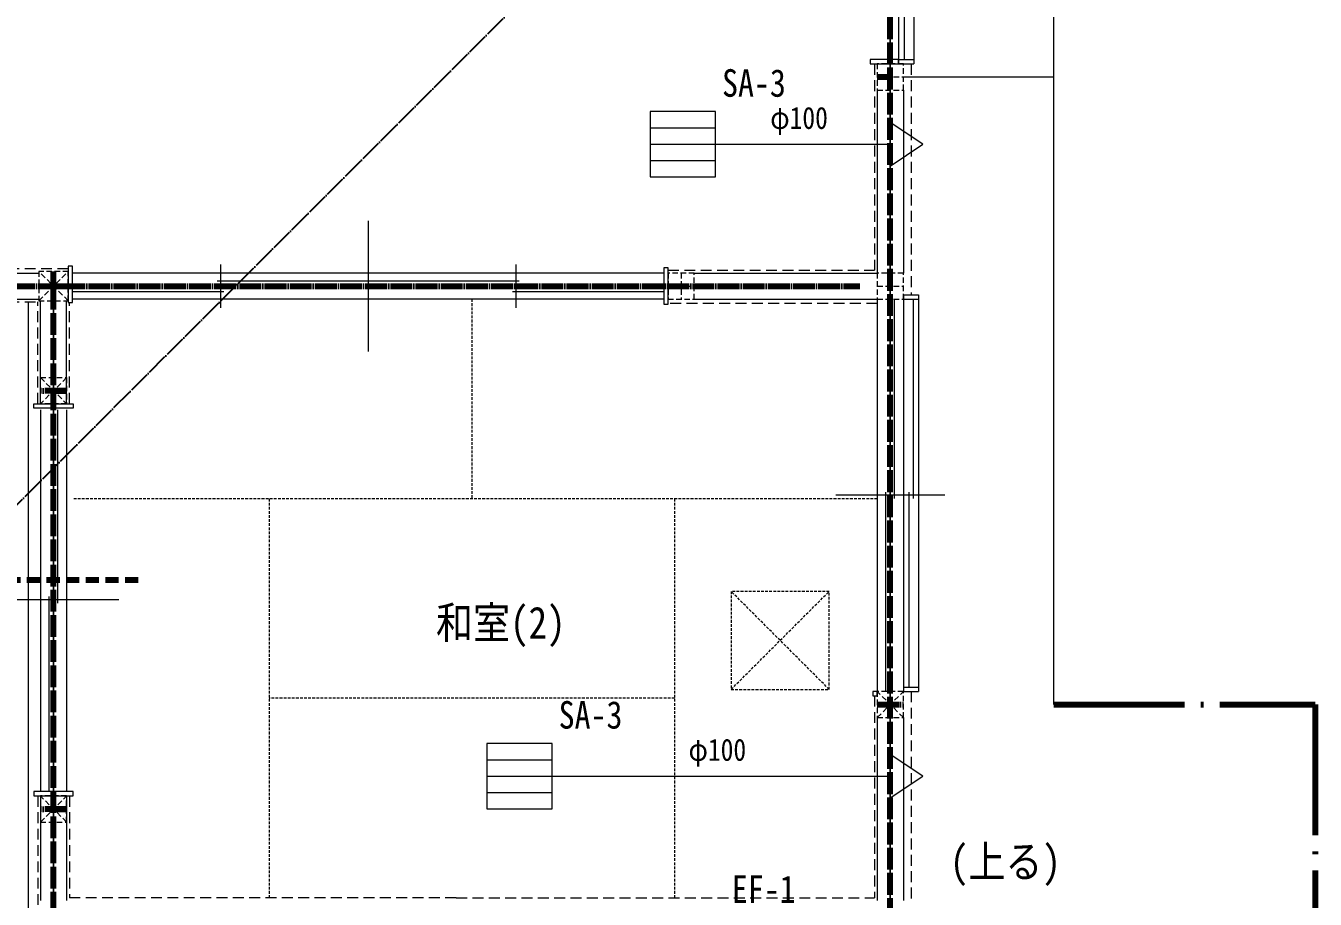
# Model space of a CAD drawing. Units: millimetres at full size. Extents: x -21029 to 20237, y -14043 to 14043.
# Drawn here: x 5234 to 11152, y 535 to 4544 of the extents above; entities that cross this region are included whole.
import ezdxf
from ezdxf.enums import TextEntityAlignment as Align

# ---------------------------------------------------------------- set-up
doc = ezdxf.new("R2010")
doc.units = ezdxf.units.MM
doc.header["$LTSCALE"] = 50
for name, pattern in [('DASHED1', [1.8, 1.2, -0.6]), ('DASHED_DOTTED', [9.25, 6, -1.5, 0.25, -1.5]), ('LONG_DASHED_DOTTED', [15.25, 12, -1.5, 0.25, -1.5]), ('USER1', [2.31, 2, -0.15, 0.01, -0.15]), ('USER12', [0.75, 0.5, -0.25]), ('USER13', [0.375, 0.25, -0.125]), ('USER14', [1.5, 1, -0.5])]:
    doc.linetypes.add(name, pattern=pattern)
for name, color, linetype, lineweight in [('0-2_KIJUN', 1, 'USER1', 80), ('0-3_KABE', 7, 'Continuous', 18), ('0-C_TATEGU', 100, 'Continuous', 18), ('0-D_ZATU', 132, 'Continuous', 18), ('0-E_MOJI', 7, 'Continuous', 15), ('1-7_画層2', 7, 'DASHED_DOTTED', 80), ('1-8_LINE', 1, 'LONG_DASHED_DOTTED', 80), ('1-9_HASIRA', 7, 'USER12', 18), ('1-C_SIAGE', 7, 'USER14', 18), ('1-D_CONCRETE', 7, 'Continuous', 18), ('2-2_給気口', 3, 'Continuous', 20), ('2-3_ダクト・フード', 3, 'Continuous', 20), ('2-4_換気経路', 1, 'DASHED1', 80), ('2-5_記号・文字', 3, 'Continuous', 80)]:
    doc.layers.add(name, color=color, linetype=linetype, lineweight=lineweight)
doc.styles.add('ＭＳ ゴシック', font='')
doc.styles.get('ＭＳ ゴシック').set_extended_font_data('MS Gothic')

msp = doc.modelspace()

# ---------------------------------------------------------------- linework, layer by layer
at = {"layer": '0-2_KIJUN'}
for p, q in [((9201.98, -3371.15), (9201.98, 7328.85)), ((9141.98, 4308.85), (9201.98, 4308.85)), ((9141.98, 4308.85), (9201.98, 4308.85)), ((5361.98, 468.85), (5361.98, 3416.35)), ((901.98, 3348.85), (9061.98, 3348.85)), ((5294.48, 3348.85), (5429.48, 3348.85)), ((9141.98, 1428.85), (9261.98, 1428.85))]:
    msp.add_line(p, q, dxfattribs=at)
for points in [[(5361.98, 2868.85), (5421.98, 2868.85), (5301.98, 2868.85)], [(5361.98, 948.85), (5421.98, 948.85), (5301.98, 948.85)]]:
    msp.add_lwpolyline(points, dxfattribs=at)
at = {"layer": '0-3_KABE'}
for p, q in [((9141.98, 4248.85), (9141.98, 3408.85)), ((9261.98, 4248.85), (9261.98, 3408.85)), ((5189.48, 3408.85), (5294.48, 3408.85)), ((8301.98, 3408.85), (9141.98, 3408.85)), ((5189.48, 3288.85), (5294.48, 3288.85)), ((5301.98, 2808.85), (5301.98, 3281.35)), ((5421.98, 2808.85), (5421.98, 3281.35)), ((8301.98, 3288.85), (9141.98, 3288.85)), ((9141.98, 1368.85), (9141.98, 528.85)), ((9261.98, 1368.85), (9261.98, 528.85)), ((5301.98, 1008.85), (5301.98, 528.85)), ((5421.98, 1008.85), (5421.98, 528.85))]:
    msp.add_line(p, q, dxfattribs=at)
at = {"layer": '0-C_TATEGU'}
for p, q in [((9239.98, 6168.85), (9239.98, 4368.85)), ((9309.98, 6168.85), (9309.98, 4368.85)), ((9264.98, 5263.85), (9264.98, 4388.85)), ((9239.98, 4388.85), (9309.98, 4388.85)), ((9239.98, 4368.85), (9309.98, 4368.85)), ((6805.73, 3648.85), (6805.73, 3048.85)), ((6127.61, 3448.85), (6127.61, 3248.85)), ((7483.86, 3448.85), (7483.86, 3248.85)), ((6112.61, 3373.85), (7498.86, 3373.85)), ((5449.48, 3323.85), (6142.61, 3323.85)), ((7468.86, 3323.85), (8161.98, 3323.85)), ((9221.98, 2373.85), (9221.98, 3288.85)), ((9261.98, 3308.85), (9261.98, 1488.85)), ((9261.98, 3308.85), (9331.98, 3308.85)), ((9261.98, 3288.85), (9331.98, 3288.85)), ((9306.98, 3288.85), (9306.98, 2373.85)), ((9331.98, 3308.85), (9331.98, 1488.85)), ((5381.98, 1893.85), (5381.98, 2781.35)), ((9451.98, 2388.85), (8951.98, 2388.85)), ((9181.98, 1488.85), (9181.98, 2403.85)), ((9286.98, 2403.85), (9286.98, 1508.85)), ((5661.98, 1908.85), (5061.98, 1908.85)), ((5341.98, 1028.85), (5341.98, 1923.85)), ((9261.98, 1508.85), (9331.98, 1508.85)), ((9261.98, 1488.85), (9331.98, 1488.85))]:
    msp.add_line(p, q, dxfattribs=at)
at = {"layer": '0-D_ZATU'}
for p, q in [((8161.98, 3408.85), (5449.48, 3408.85)), ((5246.98, -3296.15), (5246.98, 3276.35)), ((8161.98, 3288.85), (5449.48, 3288.85)), ((9141.98, 3288.85), (9141.98, 1488.85)), ((5301.98, 2781.35), (5301.98, 1028.85)), ((5421.98, 2781.35), (5421.98, 1028.85))]:
    msp.add_line(p, q, dxfattribs=at)
at = {"layer": '0-D_ZATU', "linetype": 'USER13'}
for p, q in [((7281.98, 3288.85), (7281.98, 2373.02)), ((9141.98, 2373.02), (5449.48, 2373.02)), ((6351.98, 2373.02), (6351.98, 541.35)), ((8211.98, 2373.02), (8211.98, 541.35)), ((8471.48, 1497.87), (8921.48, 1947.87)), ((8921.48, 1497.87), (8471.48, 1947.87)), ((8211.98, 1457.19), (6351.98, 1457.19))]:
    msp.add_line(p, q, dxfattribs=at)
at = {"layer": '0-D_ZATU'}
for points in [[(9109.98, 4368.85), (9239.98, 4368.85), (9239.98, 4388.85), (9109.98, 4388.85)], [(5429.48, 3273.85), (5449.48, 3273.85), (5449.48, 3440.85), (5429.48, 3440.85)], [(8161.98, 3266.35), (8181.98, 3266.35), (8181.98, 3433.35), (8161.98, 3433.35)], [(5451.98, 2808.85), (5451.98, 2788.85), (5271.98, 2788.85), (5271.98, 2808.85)], [(9121.98, 1468.85), (9141.98, 1468.85), (9141.98, 1488.85), (9121.98, 1488.85)], [(5451.98, 1008.85), (5451.98, 1028.85), (5271.98, 1028.85), (5271.98, 1008.85)]]:
    msp.add_lwpolyline(points, close=True, dxfattribs=at)
at = {"layer": '0-D_ZATU', "linetype": 'USER13'}
msp.add_lwpolyline([(8471.48, 1497.87), (8921.48, 1497.87), (8921.48, 1947.87), (8471.48, 1947.87)], close=True, dxfattribs=at)
at = {"layer": '1-7_画層2', "color": 2, "linetype": 'USER1', "lineweight": 25}
msp.add_line((10036.98, 7188.85), (4276.98, 1428.85), dxfattribs=at)
at = {"layer": '1-8_LINE'}
for p, q in [((9951.98, 1428.85), (11151.98, 1428.85)), ((11151.98, 1428.85), (11151.98, -7610.27))]:
    msp.add_line(p, q, dxfattribs=at)
at = {"layer": '1-9_HASIRA'}
for p, q in [((9201.98, 4368.85), (9201.98, 4248.85)), ((9141.98, 4308.85), (9261.98, 4308.85)), ((5429.48, 3281.35), (5294.48, 3416.35)), ((5294.48, 3281.35), (5429.48, 3416.35)), ((8241.98, 3408.85), (8241.98, 3288.85)), ((9201.98, 3408.85), (9201.98, 3288.85)), ((8181.98, 3348.85), (8301.98, 3348.85)), ((9141.98, 3348.85), (9261.98, 3348.85)), ((5301.98, 2928.85), (5421.98, 2808.85)), ((5421.98, 2928.85), (5301.98, 2808.85)), ((9141.98, 1368.85), (9261.98, 1488.85)), ((9261.98, 1368.85), (9141.98, 1488.85)), ((5301.98, 888.85), (5421.98, 1008.85)), ((5421.98, 888.85), (5301.98, 1008.85))]:
    msp.add_line(p, q, dxfattribs=at)
for points in [[(9141.98, 4248.85), (9261.98, 4248.85), (9261.98, 4368.85), (9141.98, 4368.85)], [(5294.48, 3281.35), (5429.48, 3281.35), (5429.48, 3416.35), (5294.48, 3416.35)], [(8181.98, 3288.85), (8301.98, 3288.85), (8301.98, 3408.85), (8181.98, 3408.85)], [(9141.98, 3288.85), (9261.98, 3288.85), (9261.98, 3408.85), (9141.98, 3408.85)], [(5301.98, 2928.85), (5421.98, 2928.85), (5421.98, 2808.85), (5301.98, 2808.85)], [(9141.98, 1368.85), (9261.98, 1368.85), (9261.98, 1488.85), (9141.98, 1488.85)], [(5301.98, 888.85), (5421.98, 888.85), (5421.98, 1008.85), (5301.98, 1008.85)]]:
    msp.add_lwpolyline(points, close=True, dxfattribs=at)
at = {"layer": '1-C_SIAGE'}
for p, q in [((9129.48, 4368.85), (9129.48, 3421.35)), ((9296.98, 4368.85), (9296.98, 3308.85)), ((5429.48, 3428.85), (5154.48, 3428.85)), ((8181.98, 3421.35), (9129.48, 3421.35)), ((5154.48, 3276.35), (5289.48, 3276.35)), ((5289.48, 2808.85), (5289.48, 3276.35)), ((5434.48, 2808.85), (5434.48, 3273.85)), ((9141.98, 3268.85), (8181.98, 3268.85)), ((9296.98, 1488.85), (9296.98, 528.85)), ((9129.48, 1468.85), (9129.48, 541.35)), ((5289.48, 1008.85), (5289.48, 396.35)), ((5434.48, 1008.85), (5434.48, 541.35)), ((7209.48, 541.35), (5434.48, 541.35)), ((7209.48, 541.35), (9129.48, 541.35))]:
    msp.add_line(p, q, dxfattribs=at)
at = {"layer": '1-D_CONCRETE'}
for p, q in [((9951.98, 1428.85), (9951.98, 8826.35)), ((9261.98, 4308.85), (9951.98, 4308.85))]:
    msp.add_line(p, q, dxfattribs=at)
at = {"layer": '2-2_給気口'}
for p, q in [((8100, 4075), (8400, 4075)), ((8100, 4000), (8400, 4000)), ((8100, 3925), (8400, 3925)), ((7350, 1175), (7650, 1175)), ((7350, 1100), (7650, 1100)), ((7350, 1025), (7650, 1025))]:
    msp.add_line(p, q, dxfattribs=at)
for points in [[(8100, 3850), (8400, 3850), (8400, 4150), (8100, 4150)], [(7350, 950), (7650, 950), (7650, 1250), (7350, 1250)]]:
    msp.add_lwpolyline(points, close=True, dxfattribs=at)
at = {"layer": '2-3_ダクト・フード'}
for p, q in [((8400, 4000), (9202, 4000)), ((7650, 1100), (9202, 1100))]:
    msp.add_line(p, q, dxfattribs=at)
for points in [[(9202, 3900), (9352, 4000), (9202, 4100)], [(9202, 1000), (9352, 1100), (9202, 1200)]]:
    msp.add_lwpolyline(points, dxfattribs=at)
at = {"layer": '2-4_換気経路'}
msp.add_line((5750, 2000), (5000, 2000), dxfattribs=at)

# ---------------------------------------------------------------- texts
at = {"layer": '0-E_MOJI', "style": 'ＭＳ ゴシック', "width": 0.85}
for s, p in [('和室(2)', (7117.03, 1687.04)), ('(上る)', (9475.22, 590.36))]:
    msp.add_text(s, height=146.6, dxfattribs=at).set_placement(p, align=Align.BOTTOM_LEFT)
at = {"layer": '2-3_ダクト・フード', "style": 'ＭＳ ゴシック', "width": 0.85}
for p in [(8651, 4040), (8276, 1140)]:
    msp.add_text('φ100', height=101.2, dxfattribs=at).set_placement(p, align=Align.BOTTOM_LEFT)
at = {"layer": '2-5_記号・文字', "style": 'ＭＳ ゴシック', "width": 0.85}
for p in [(8430, 4180), (7680, 1280)]:
    msp.add_text('SA-3', height=126.5, dxfattribs=at).set_placement(p, align=Align.BOTTOM_LEFT)
at = {"layer": '2-5_記号・文字', "color": 1, "style": 'ＭＳ ゴシック', "width": 0.85}
msp.add_text('EF-1', height=126.5, dxfattribs=at).set_placement((8475, 480), align=Align.BOTTOM_LEFT)

doc.saveas('drawing.dxf')
